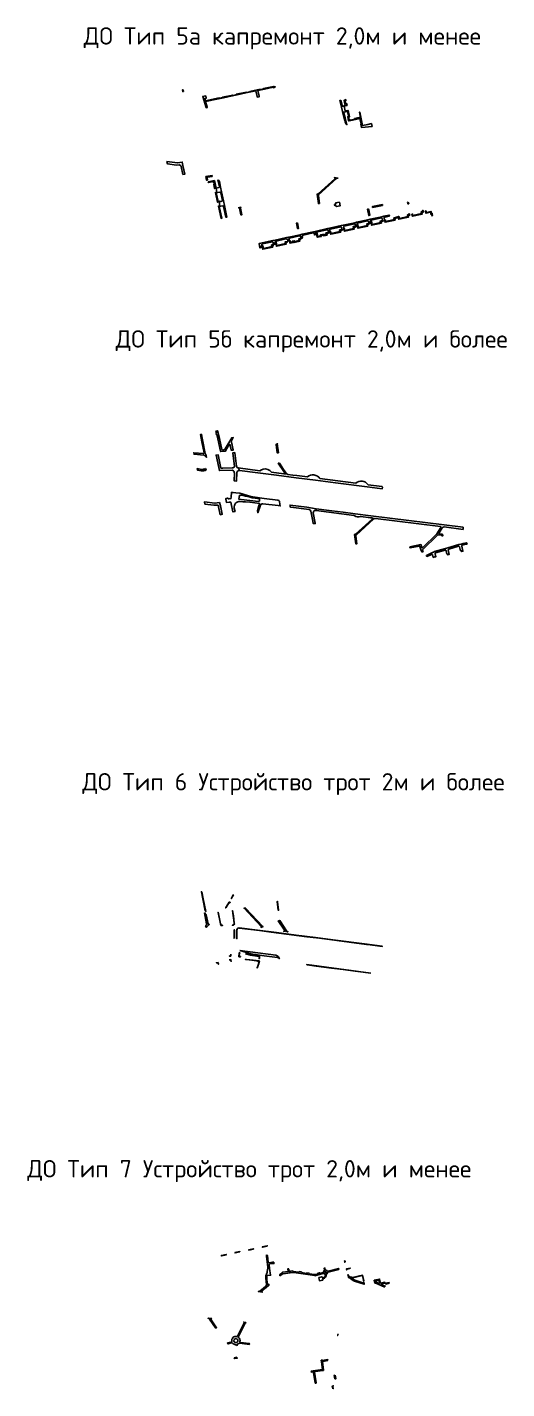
# Model space of a CAD drawing. Extents: x 8646 to 18206, y -17605 to -192.
# Drawn here: x 10533 to 11225, y -4199 to -2233 of the extents above; entities that cross this region are included whole.
import ezdxf

# ---------------------------------------------------------------- set-up
doc = ezdxf.new("R2010")
doc.units = 0
doc.layers.get('0').update_dxf_attribs({"linetype": 'CONTINUOUS'})
doc.layers.add('ОБЪЕМЫ', color=7, linetype='CONTINUOUS')
doc.styles.add('PDF_ISOCPEUR', font='isocpeur.ttf')

msp = doc.modelspace()

# ---------------------------------------------------------------- linework, layer by layer
at = {"color": 4}
for points in [[(10865.721, -2324.228), (10868.105, -2323.726), (10875.203, -2322.235), (10887.727, -2319.605), (10887.85, -2320.19), (10890.676, -2319.596), (10890.478, -2318.616), (10888.623, -2319.005), (10888.5, -2318.42), (10874.019, -2321.462), (10874.142, -2322.047), (10868.998, -2323.115), (10868.877, -2322.542), (10854.227, -2325.62), (10854.35, -2326.205), (10849.27, -2327.26), (10849.15, -2326.686), (10834.558, -2329.751), (10834.69, -2330.38), (10829.593, -2331.396), (10829.472, -2330.82), (10814.934, -2333.873), (10815.059, -2334.469), (10809.943, -2335.555), (10809.814, -2334.949), (10790.315, -2339.045), (10789.607, -2335.683), (10791.161, -2335.356), (10790.487, -2332.146, -0.00000113), (10786.285, -2332.713), (10790.966, -2348.658), (10791.118, -2349.178), (10792.592, -2348.872), (10792.462, -2348.43), (10790.025, -2340.128), (10809.043, -2336.133), (10816.118, -2334.646), (10828.699, -2332.004), (10835.743, -2330.524), (10848.377, -2327.87), (10855.411, -2326.393), (10863.063, -2324.785), (10864.897, -2332.811), (10865.127, -2333.817), (10867.765, -2333.257), (10867.548, -2332.299)], [(11030.622, -2376.031), (11029.722, -2371.982), (11024.367, -2373.172), (11016.823, -2374.85), (11012.767, -2355.412), (11012.596, -2355.448), (11014.113, -2362.623), (11005.497, -2364.543), (11005.751, -2365.682), (10999.089, -2367.149), (10998.964, -2366.579), (10997.462, -2366.888), (10996.607, -2362.723), (10998.057, -2362.426), (10995.99, -2352.958), (10991.894, -2353.763), (10990.47, -2347.122), (10994.497, -2346.144), (10993.799, -2342.925), (10992.257, -2343.261), (10991.409, -2339.352), (10992.946, -2339.019), (10992.58, -2337.341), (10991.593, -2337.511), (10991.755, -2338.254), (10990.22, -2338.587), (10991.837, -2346.047), (10988.526, -2346.877, -0.41421356), (10987.313, -2346.15), (10985.414, -2338.573), (10983.931, -2338.828), (10986.274, -2348.174), (10987.924, -2354.758), (10991.18, -2367.746, 0.05643816), (10992.364, -2370.908, 0.05643816), (10994.224, -2373.724), (10992.904, -2368.458), (10991.715, -2363.715), (10990.02, -2356.949), (10989.611, -2355.482), (10995.322, -2354.589), (10996.864, -2361.65), (10995.426, -2361.945), (10996.683, -2368.068), (10998.198, -2367.757), (10998.227, -2367.892), (11012.821, -2364.676), (11014.675, -2373.013), (11014.394, -2373.002), (11015.381, -2377.731)], [(10757.505, -2445.493), (10760.436, -2444.854), (10757.697, -2432.498), (10756.626, -2427.67), (10749.848, -2428.909), (10734.61, -2426.989), (10735.279, -2430.078), (10748.331, -2431.93), (10751.964, -2431.81, -0.36095984), (10754.992, -2434.159)], [(10799.877, -2448.335), (10799.692, -2447.149), (10790.815, -2448.53), (10791.803, -2453.917), (10792.978, -2453.671), (10792.403, -2450.537, -0.42217779), (10793.233, -2449.368)], [(10815.166, -2490.826, -0.41421356), (10816.353, -2491.594), (10819.74, -2507.37), (10821.202, -2507.033), (10817.61, -2490.301), (10816.184, -2483.66), (10813.344, -2470.428), (10811.969, -2464.023), (10810.197, -2455.77, 0.26794919), (10808.186, -2453.544), (10810.293, -2463.36, -0.41421356), (10809.525, -2464.548), (10805.44, -2465.425), (10806.653, -2470.955), (10804.533, -2471.421), (10807.564, -2485.529), (10809.866, -2485.063), (10810.961, -2490.684), (10808.799, -2491.188), (10812.706, -2508.98), (10813.683, -2508.766), (10809.993, -2491.937)], [(10981.768, -2450.784), (10976.278, -2450.095, -0.14249038), (10976.791, -2450.317), (10978.307, -2450.487), (10976.825, -2451.829), (10952.692, -2473.689), (10951.439, -2473.853), (10953.184, -2487.502), (10954.672, -2487.312), (10953.203, -2475.827, -0.24523457), (10953.524, -2474.959), (10979.381, -2451.538, -0.21860536), (10981.768, -2450.784)], [(10810.834, -2484.809), (10810.624, -2483.831), (10808.328, -2484.324), (10805.72, -2472.184), (10810.924, -2471.067, -0.41421356), (10812.112, -2471.835), (10814.508, -2482.997, -0.41421356), (10813.74, -2484.185)], [(10840.539, -2494.095, -0.41760555), (10841.309, -2492.898), (10837.884, -2493.622, -0.41082969), (10839.067, -2494.382), (10841.211, -2503.969), (10842.68, -2503.631)], [(10983.454, -2485.29), (10977.916, -2486.297), (10978.139, -2487.436, -0.41712757), (10977.34, -2488.611), (10976.367, -2488.792), (10976.655, -2490.264), (10977.648, -2490.08, -0.41130555), (10978.812, -2490.871), (10978.992, -2491.793), (10984.522, -2490.826)], [(11004.456, -2522.04), (11006.491, -2521.592), (11006.393, -2521.143), (11008.531, -2520.672), (11008.04, -2518.581), (11009.21, -2518.31), (11008.91, -2516.943, -0.41421356), (11009.673, -2515.752), (11024.089, -2512.592, -0.41507899), (11025.28, -2513.358), (11025.888, -2516.17), (11028.098, -2515.684), (11027.452, -2513.362), (11028.614, -2513.061), (11028.523, -2512.644, -0.41421356), (11029.285, -2511.453), (11044.013, -2508.225, -0.41421356), (11045.204, -2508.987), (11045.864, -2511.998), (11042.535, -2512.731), (11043.029, -2514.975), (11030.766, -2517.673), (11029.586, -2512.825), (11028.614, -2513.061), (11030.026, -2518.86), (11044.221, -2515.737), (11043.727, -2513.492), (11049.038, -2512.324), (11049.531, -2514.569), (11063.912, -2511.405), (11063.391, -2509.036), (11067.662, -2508.096), (11067.425, -2506.492), (11064.94, -2507.088), (11065.073, -2507.642), (11062.199, -2508.274), (11062.721, -2510.643), (11050.293, -2513.377), (11049.799, -2511.133), (11048.794, -2511.354), (11048.135, -2508.345, -0.41421356), (11048.897, -2507.154), (11055.692, -2505.665), (11055.201, -2504.237), (11047.599, -2505.903), (11044.669, -2506.545), (11027.987, -2510.202), (11024.747, -2510.912), (11008.375, -2514.501), (11005.73, -2515.08), (10988.978, -2518.752), (10986.048, -2519.394), (10969.43, -2523.037), (10966.475, -2523.684), (10950.557, -2527.174), (10946.225, -2528.123), (10929.943, -2531.692), (10926.648, -2532.414), (10910.321, -2535.993), (10906.95, -2536.732), (10890.69, -2540.296), (10887.343, -2541.029), (10867.444, -2545.391), (10868.672, -2551.458), (10871.167, -2550.909), (10870.686, -2548.722), (10871.788, -2548.446), (10871.485, -2547.065, -0.41421356), (10872.248, -2545.874), (10886.709, -2542.704, -0.41421356), (10887.9, -2543.467), (10888.592, -2546.622), (10890.708, -2546.156), (10890.399, -2543.62), (10891.374, -2543.417), (10891.225, -2542.738, -0.41421356), (10891.988, -2541.547), (10906.295, -2538.411, -0.39629315), (10907.471, -2539.114), (10908.564, -2538.846), (10909.358, -2541.685), (10911.43, -2541.229), (10910.82, -2538.443, -0.41421356), (10911.582, -2537.252), (10925.992, -2534.093, -0.41421356), (10927.183, -2534.856), (10927.883, -2538.047), (10929.997, -2537.591), (10929.378, -2534.721), (10930.551, -2534.468), (10930.478, -2534.134, -0.41421356), (10931.241, -2532.943), (10945.66, -2529.783, -0.41421356), (10946.851, -2530.545), (10947.323, -2532.697), (10949.345, -2532.252), (10948.76, -2529.206), (10949.936, -2528.968), (10951.431, -2536.15), (10957.429, -2534.83), (10957.168, -2533.642), (10960.668, -2532.988), (10960.905, -2534.066), (10965.81, -2532.987), (10965.31, -2530.712), (10970.513, -2529.52), (10971.024, -2531.84), (10985.437, -2528.669), (10984.921, -2526.326), (10990.231, -2525.158), (10990.746, -2527.501), (11004.969, -2524.372)], [(10970.728, -2524.288), (10985.392, -2521.074, -0.41421356), (10986.583, -2521.836), (10987.231, -2524.794), (10990.161, -2524.149), (10989.513, -2521.194, -0.41421356), (10990.276, -2520.003), (11005.048, -2516.765, -0.41421356), (11006.239, -2517.528), (11006.787, -2520.032), (11003.165, -2520.829), (11003.777, -2523.61), (10991.508, -2526.309), (10990.992, -2523.966), (10983.73, -2525.564), (10984.245, -2527.907), (10971.785, -2530.648), (10971.273, -2528.32), (10964.12, -2529.958), (10964.619, -2532.225), (10961.667, -2532.874), (10961.436, -2531.827), (10955.969, -2532.848), (10956.238, -2534.068), (10952.204, -2534.956), (10951.09, -2529.605, -0.41112637), (10951.855, -2528.425), (10965.844, -2525.358, -0.41421356), (10967.035, -2526.121), (10967.697, -2529.139), (10969.987, -2528.633), (10969.114, -2524.664)]]:
    msp.add_lwpolyline(points, format="xyb", close=True, dxfattribs=at)
for points in [[(10757.738, -2323.277), (10756.863, -2323.476), (10757.364, -2325.739), (10758.256, -2325.542), (10757.738, -2323.277)], [(10803.007, -2454.244), (10794.082, -2456.132), (10794.298, -2457.109), (10801.279, -2455.632), (10801.562, -2456.968), (10802.594, -2456.746), (10803.204, -2459.218), (10802.086, -2459.448), (10803.376, -2465.806), (10805.44, -2465.425), (10803.007, -2454.244)], [(11025.757, -2496.791), (11025.447, -2495.468), (11024.007, -2495.774), (11025.908, -2504.734), (11027.373, -2504.413), (11025.757, -2496.791)], [(11045.775, -2490.342), (11045.509, -2488.989), (11031.158, -2491.809), (11031.473, -2493.171), (11045.775, -2490.342)], [(11082.959, -2485.698), (11081.795, -2485.991), (11082.405, -2488.111), (11083.559, -2487.78)], [(10922.85, -2515.505), (10921.395, -2515.872), (10923.145, -2523.618), (10924.608, -2523.287), (10922.85, -2515.505)], [(11082.936, -2504.73), (11085.028, -2504.27), (11084.606, -2502.351), (11083.629, -2502.566), (11083.837, -2503.508), (11081.744, -2503.968), (11082.266, -2506.343), (11070.022, -2509.037), (11069.723, -2507.679), (11069.503, -2506.186), (11068.514, -2506.332), (11068.739, -2507.859), (11069.26, -2510.229), (11083.458, -2507.105), (11082.936, -2504.73)], [(11102.605, -2500.384), (11104.824, -2499.913), (11104.282, -2497.449), (11103.305, -2497.663), (11103.63, -2499.144), (11101.412, -2499.615), (11101.94, -2502.015), (11089.569, -2504.737), (11089.102, -2502.614), (11088.126, -2502.829), (11088.808, -2505.928), (11103.132, -2502.777), (11102.605, -2500.384)], [(11115.121, -2500.139), (11115.781, -2503.138), (11116.653, -2502.946), (11117.198, -2505.424), (11118.053, -2504.653), (11117.415, -2501.754), (11116.542, -2501.946), (11115.882, -2498.947), (11109.228, -2500.412), (11108.718, -2498.093), (11107.741, -2498.308), (11108.466, -2501.604), (11115.121, -2500.139)], [(11024.671, -2520.038), (11024.169, -2517.756), (11026.142, -2517.322), (11025.927, -2516.346), (11022.978, -2516.994), (11023.48, -2519.276), (11011.048, -2522.011), (11010.186, -2518.094), (11009.21, -2518.309), (11009.215, -2518.336), (11010.286, -2523.202), (11024.671, -2520.038)], [(10888.592, -2546.622), (10888.377, -2545.645), (10887.4, -2545.86), (10887.576, -2546.66), (10885.518, -2547.112), (10886.046, -2549.51), (10873.697, -2552.227), (10872.765, -2548.232), (10871.788, -2548.446), (10872.947, -2553.415), (10887.237, -2550.272), (10886.71, -2547.874), (10888.768, -2547.422), (10888.592, -2546.622)], [(10906.341, -2543.597), (10908.456, -2543.132), (10908.218, -2542.16), (10905.149, -2542.835), (10905.668, -2545.193), (10893.383, -2547.896), (10892.351, -2543.202), (10891.374, -2543.417), (10892.622, -2549.087), (10906.86, -2545.955), (10906.341, -2543.597)], [(10925.985, -2539.262), (10928.05, -2538.807), (10927.883, -2538.047), (10927.835, -2537.831), (10924.793, -2538.5), (10925.315, -2540.871), (10918.877, -2542.287), (10918.617, -2541.108), (10915.469, -2541.792), (10915.727, -2542.98), (10912.973, -2543.586), (10912.407, -2541.014), (10911.43, -2541.229), (10912.211, -2544.778), (10916.916, -2543.743), (10916.658, -2542.557), (10917.855, -2542.297), (10918.115, -2543.479), (10926.506, -2541.633), (10925.985, -2539.262)]]:
    msp.add_lwpolyline(points, close=True, dxfattribs=at)
at = {"color": 5}
for points in [[(10789.845, -2848.398), (10786.489, -2831.044), (10785.983, -2828.427), (10784.442, -2820.723), (10782.829, -2821.091), (10785.013, -2831.309), (10788.094, -2847.243, -0.49595152), (10787.032, -2848.429), (10773.235, -2847.326), (10773.678, -2849.368), (10787.98, -2850.512, -0.32509358), (10788.873, -2851.277), (10791.439, -2854.005), (10790.526, -2849.285), (10789.845, -2848.398)], [(10827.569, -2832.093, -0.14026411), (10827.635, -2830.444), (10827.65, -2829.982), (10827.741, -2829.757), (10830.369, -2825.27), (10828.1, -2825.576), (10818.637, -2841.652, -0.23212842), (10816.429, -2843.106), (10815.043, -2843.282, -0.38582007), (10813.942, -2842.512), (10810.347, -2826.754), (10807.758, -2815.405), (10805.32, -2815.961), (10806.025, -2819.051, 0.82689099), (10806.462, -2820.967), (10807.883, -2827.196), (10811.976, -2845.134), (10812.098, -2845.672), (10819.115, -2844.78), (10819.632, -2843.902), (10819.463, -2843.558), (10824.492, -2835.47), (10825.328, -2835.564), (10825.681, -2837.012), (10827.188, -2843.194), (10827.321, -2843.738), (10830.316, -2843.357), (10830.21, -2842.923)], [(10837.538, -2869.245, -0.34050522), (10834.948, -2866.657), (10832.453, -2847.461), (10832.39, -2846.976), (10829.423, -2847.428), (10829.477, -2847.843), (10830.831, -2855.273), (10831.98, -2867.095, -0.3653202), (10828.871, -2869.075), (10815.277, -2869.297, -0.0254894), (10814.97, -2869.305), (10812.452, -2869.346), (10808.376, -2850.177), (10805.451, -2850.549), (10809.362, -2868.437), (10810.333, -2872.878), (10828.655, -2872.579, -0.41518362), (10831.703, -2875.539), (10831.942, -2876.494), (10831.794, -2887.81), (10835.105, -2888.24), (10835.431, -2876, -0.37299729), (10838.614, -2872.856), (10838.616, -2872.951, -0.0391324), (10839.085, -2872.975)], [(10937.2, -2882.159), (10922.123, -2880.186), (10916.465, -2879.446), (10909.27, -2878.504), (10907.868, -2878.356), (10907.57, -2877.969), (10903.021, -2871.326), (10896.963, -2862.208), (10895.18, -2862.416), (10903.233, -2874.536), (10905.316, -2878.016), (10903.142, -2877.702), (10885.615, -2875.408, 0.3083713), (10873.52, -2870.829), (10870.277, -2872.16, 0.04179596), (10868.725, -2873.283), (10837.538, -2869.245), (10839.056, -2872.905), (10865.531, -2876.176), (10892.582, -2879.587), (10921.054, -2883.257), (10949.015, -2886.92), (10978.077, -2890.59), (11023.515, -2896.468), (11045.329, -2899.332), (11045.601, -2897.039, 0.41106436), (11044.736, -2895.929), (11024.859, -2893.36, 0.45728332), (11007.111, -2891.135), (10955.449, -2884.414, 0.43504034)], [(10790.404, -2870.073, -0.16060078), (10784.253, -2871.249), (10778.19, -2870.171), (10778.705, -2872.543), (10783.994, -2873.233, 0.15742629), (10791.245, -2871.893), (10790.404, -2870.073, -0.16060078)], [(10894.423, -2915.749), (10874.728, -2913.279), (10858.621, -2910.972), (10855.874, -2910.347), (10839.717, -2905.565), (10834.08, -2905.122), (10830.092, -2904.809), (10827.939, -2904.639, 0.01022978), (10827.612, -2904.62), (10827.058, -2910.706, -0.02704408), (10827.029, -2911.031), (10826.795, -2913.596), (10824.735, -2913.527, -0.07044194), (10823.897, -2913.601), (10822.93, -2913.55, 0.83464506), (10820.965, -2913.446), (10819.347, -2913.36, 0.02917023), (10819.488, -2914.283), (10820.404, -2918.908), (10824.343, -2918.77), (10826.857, -2918.68), (10827.384, -2921.14), (10829.861, -2932.709), (10832.791, -2932.069), (10831.756, -2927.231, -0.51163625), (10840.456, -2917.604), (10843.97, -2917.992), (10847.984, -2918.304), (10854.122, -2918.773), (10868.466, -2920.418), (10867.33, -2923.925), (10865.029, -2931.074), (10865.674, -2933.895), (10869.617, -2923.121, -0.34526925), (10872.764, -2921.171), (10895.031, -2923.629), (10898.059, -2923.986), (10897.737, -2922.128), (10897.521, -2920.882), (10897.061, -2918.222), (10896.884, -2917.351, 0.30505914)], [(10868.217, -2917.081), (10867.748, -2917.031, -0.28753513), (10866.791, -2917.493), (10841.712, -2914.725, -0.05964138), (10841.017, -2914.563), (10838.552, -2914.376), (10839.099, -2908.69), (10840.502, -2908.911, -0.21167416), (10842.913, -2908.597), (10847.917, -2910.078), (10853.233, -2910.915), (10857.523, -2912.198), (10859.103, -2912.539), (10868.217, -2913.693)], [(10950.039, -2928.195), (10936.345, -2925.881), (10912.247, -2922.695), (10912.654, -2924.82), (10912.842, -2925.8), (10913.529, -2925.891), (10939.812, -2929.366, -0.32546522), (10942.37, -2931.801), (10944.972, -2946.041), (10945.618, -2949.579), (10948.662, -2949.544), (10948.569, -2949.039), (10945.843, -2934.119, -0.50890418), (10949.188, -2930.606), (10949.708, -2930.674)], [(11098.647, -2981.907), (11085.497, -2984.49), (11085.513, -2984.383), (11085.474, -2984.391), (11085.158, -2983.028), (11101.032, -2979.909), (11102.281, -2983.784, 0.5590624), (11103.936, -2984.188), (11123.444, -2964.885, 0.05152288), (11123.966, -2964.25), (11129.907, -2955.276, 0.55630919), (11129.198, -2953.731), (11035.769, -2942.004, 0.21860536), (11033.381, -2942.757), (11007.524, -2966.178, 0.24523457), (11007.204, -2967.046), (11008.672, -2978.531), (11007.184, -2978.721), (11005.439, -2965.073), (11006.692, -2964.908), (11030.825, -2943.048), (11032.307, -2941.706), (11030.791, -2941.536, 0.14249038), (11030.279, -2941.315), (11028.397, -2941.079), (11014.413, -2939.23, -0.26548536), (11004.755, -2937.953), (10949.708, -2930.674), (10950.036, -2928.195), (10972.33, -2930.997), (10988.888, -2933.097), (11006.149, -2935.277), (11028.781, -2938.103), (11162.067, -2954.834), (11161.918, -2957.839), (11134.858, -2954.442, 0.28509169), (11131.983, -2955.763), (11127.299, -2962.839, 0.55889019), (11128.016, -2964.384), (11131.811, -2964.83, -0.32883534), (11132.678, -2965.641), (11132.924, -2966.974), (11131.464, -2967.323), (11131.404, -2967.002, 0.32883534), (11130.537, -2966.191), (11126.038, -2965.662, 0.20369151), (11125.201, -2965.93, -0.02144993), (11124.851, -2966.307), (11103.904, -2987.033, 0.28282229), (11103.656, -2988.051), (11104.242, -2989.869), (11103.207, -2990.252, -0.20823382), (11102.41, -2990.207), (11102.445, -2990.321, -0.13696757), (11101.893, -2989.569), (11101.216, -2987.003), (11099.792, -2982.581, 0.38016998), (11098.647, -2981.907)], [(11141.369, -2986.406), (11155.601, -2982.318, -0.42307794), (11156.846, -2983.032), (11158.282, -2988.668), (11159.454, -2988.411), (11159.794, -2989.956), (11161.72, -2989.532), (11159.971, -2982.051, -0.39962633), (11160.669, -2980.862), (11164.665, -2979.715), (11167.681, -2979.161), (11167.157, -2977.224), (11162.203, -2978.133), (11159.102, -2979.024), (11155.954, -2979.928), (11139.802, -2984.567), (11136.651, -2985.472), (11120.738, -2990.043), (11120.201, -2990.197), (11116.696, -2991.873), (11109.201, -2995.456), (11109.692, -2996.884), (11116.724, -2994.005, -0.45988969), (11118.075, -2994.698), (11118.94, -2998.307), (11121.426, -2997.712), (11122.514, -2997.551), (11121.654, -2993.013, -0.38737281), (11122.361, -2991.866), (11136.303, -2987.861, -0.43521285), (11137.558, -2988.615), (11138.606, -2993.571), (11139.68, -2993.334), (11139.943, -2994.528), (11142.126, -2994.048), (11140.669, -2987.587, -0.39733895), (11141.369, -2986.406)]]:
    msp.add_lwpolyline(points, format="xyb", close=True, dxfattribs=at)
for points in [[(10893.857, -2834.525), (10894.201, -2834.452), (10894.183, -2834.291), (10892.217, -2834.7), (10892.34, -2835.789), (10893.675, -2847.532), (10895.345, -2847.332)], [(10810.626, -2918.889), (10803.849, -2920.129), (10788.61, -2918.209), (10789.28, -2921.298), (10802.332, -2923.149), (10805.964, -2923.029), (10808.483, -2922.946), (10808.992, -2925.378), (10811.505, -2936.713), (10814.436, -2936.073), (10811.697, -2923.718), (10810.626, -2918.889)]]:
    msp.add_lwpolyline(points, close=True, dxfattribs=at)
at = {"color": 214}
for points in [[(10784.696, -3481.036), (10784.359, -3481.113), (10785.9, -3488.816), (10786.406, -3491.434), (10789.762, -3508.788), (10790.443, -3509.675), (10786.897, -3491.339), (10784.696, -3481.036)], [(10894.203, -3495.587), (10894.118, -3494.842), (10893.773, -3494.914), (10895.262, -3507.721), (10895.577, -3507.684)], [(10920.971, -3543.647), (10892.499, -3539.977), (10865.448, -3536.566), (10839.002, -3533.298), (10839.002, -3533.364), (10868.198, -3537.145), (10885.086, -3539.269), (10936.675, -3546.021), (10954.925, -3548.276), (11022.691, -3557.016), (11024.334, -3557.222), (11045.222, -3559.922), (11045.246, -3559.722), (11023.432, -3556.858), (10977.994, -3550.98), (10948.932, -3547.31), (10920.971, -3543.647)], [(10864.955, -3591.435), (10867.247, -3584.315), (10867.093, -3584.281), (10866.98, -3584.67), (10864.772, -3590.702)], [(11028.698, -3598.493), (11006.066, -3595.667), (10988.805, -3593.487), (10972.247, -3591.387), (10949.988, -3588.589), (10937.186, -3586.412), (10936.265, -3586.271)]]:
    msp.add_lwpolyline(points, close=True, dxfattribs=at)
for points in [[(10825.598, -3497.402), (10825.245, -3495.954), (10824.409, -3495.86), (10819.379, -3503.948), (10819.549, -3504.292), (10823.764, -3497.131, -0.67326312)], [(10830.538, -3485.626), (10830.285, -3485.66), (10827.658, -3490.147), (10827.567, -3490.372), (10827.551, -3490.833, -0.05350255), (10827.815, -3490.25), (10830.538, -3485.626)], [(10795.117, -3528.754), (10795.629, -3528.064, -0.61846497), (10793.906, -3527.583), (10791.356, -3514.395), (10788.791, -3511.668), (10791.808, -3527.271, -0.3243002), (10790.321, -3530.463), (10791.162, -3532.282, 0.08325142), (10795.117, -3528.754)], [(10812.023, -3527.331), (10808.472, -3511.093), (10808.356, -3510.56), (10808.293, -3510.567), (10812.369, -3529.736), (10814.887, -3529.694, -0.3448523)], [(10830.748, -3515.663), (10829.402, -3508.3), (10829.394, -3508.231), (10831.713, -3526.075, -0.00834451), (10831.725, -3526.175)], [(10848.243, -3504.982), (10847.639, -3504.332), (10845.646, -3504.746, -0.26236387), (10846.114, -3504.895), (10870.41, -3531.012, -0.47606702), (10870.194, -3532.55), (10873.437, -3531.218, 0.00153993), (10873.368, -3531.235, -0.27244109), (10872.396, -3530.945)], [(10831.897, -3527.485), (10831.725, -3526.175, -0.43800881), (10828.788, -3529.464, 0.3653202), (10831.897, -3527.485)], [(10831.859, -3536.884), (10831.62, -3535.929, -0.00652129), (10831.62, -3536.007), (10831.461, -3548.167), (10831.711, -3548.2), (10831.859, -3536.884)], [(10835.617, -3536.3, -0.4023245), (10838.533, -3533.341), (10838.531, -3533.246, 0.37299729), (10835.348, -3536.39), (10835.022, -3548.63), (10835.455, -3548.686), (10835.617, -3536.3, -0.4023245)], [(10903.15, -3534.925), (10895.096, -3522.806), (10904.027, -3536.555, -0.63990065), (10903.059, -3538.092), (10905.233, -3538.406), (10903.15, -3534.925)], [(10907.06, -3537.553), (10897.313, -3522.547), (10896.88, -3522.598), (10902.938, -3531.716), (10907.487, -3538.359), (10907.785, -3538.745), (10909.187, -3538.894, -0.21958608), (10907.06, -3537.553)], [(10826.975, -3571.093), (10826.712, -3573.986), (10824.651, -3573.917, 0.33830861)], [(10840.419, -3569.3), (10839.016, -3569.079), (10838.468, -3574.765), (10840.934, -3574.952, -0.33645343), (10838.966, -3571.906), (10838.987, -3571.636, -0.24167566)], [(10839.634, -3565.955), (10855.791, -3570.737), (10858.538, -3571.361), (10874.645, -3573.669), (10894.34, -3576.139, -0.30419618), (10896.798, -3577.732, 0.3298734), (10891.659, -3572.773), (10839.634, -3565.955)], [(10847.834, -3570.468), (10853.15, -3571.304), (10857.44, -3572.588), (10859.02, -3572.929), (10868.134, -3574.083), (10868.134, -3577.471), (10867.665, -3577.421, 0.1131966), (10867.812, -3576.999), (10867.984, -3575.439, 0.40395268), (10867.128, -3574.345), (10855.366, -3572.697)], [(10808.4, -3583.336), (10805.881, -3583.419, -0.36095984), (10808.909, -3585.768), (10808.4, -3583.336)], [(10824.498, -3579.151), (10826.774, -3579.069), (10827.3, -3581.529, 0.33869688)], [(10868.383, -3580.807), (10854.039, -3579.163), (10847.901, -3578.693), (10847.899, -3578.696), (10849.335, -3578.983), (10864.492, -3580.656, -0.44561022), (10867.093, -3584.281), (10867.247, -3584.315), (10868.383, -3580.807)]]:
    msp.add_lwpolyline(points, format="xyb", close=True, dxfattribs=at)
at = {"color": 2}
for points in [[(10820.297, -4005.179), (10820.172, -4004.586), (10813.098, -4006.072), (10813.227, -4006.681), (10820.297, -4005.179)], [(10839.931, -4001.103), (10839.797, -4000.464), (10832.753, -4001.943), (10832.872, -4002.509), (10839.931, -4001.103)], [(10859.589, -3996.919), (10859.465, -3996.332), (10852.431, -3997.81), (10852.551, -3998.381), (10859.589, -3996.919)], [(10879.381, -3992.762), (10879.257, -3992.175), (10872.159, -3993.666), (10872.279, -3994.236), (10879.381, -3992.762)], [(11016.813, -4035.102), (11018.187, -4041.688), (11018.449, -4042.942), (11018.73, -4042.953), (11016.875, -4034.615), (11002.282, -4037.832), (11002.38, -4038.28), (11016.813, -4035.102)]]:
    msp.add_lwpolyline(points, close=True, dxfattribs=at)
for points in [[(10882.817, -4024.777), (10882.163, -4019.519, -0.41429051), (10883.033, -4018.403), (10887.079, -4017.901), (10889.154, -4017.644), (10889.029, -4016.65, 0.41364688), (10887.914, -4015.783), (10886.833, -4015.917), (10881.793, -4016.541, -0.41413662), (10880.678, -4015.672), (10879.552, -4006.607), (10879.439, -4005.694), (10877.966, -4006.005), (10878.1, -4007.082), (10880.064, -4022.901, -0.07279212), (10880.027, -4024.639), (10879.254, -4029.222, -0.03238844), (10878.659, -4031.741), (10877.492, -4035.558, 0.0971609), (10877.176, -4038.622), (10878.065, -4048.378, -0.25173624), (10876.952, -4050.992), (10876.748, -4051.155), (10868.579, -4057.696, -0.18053525), (10866.381, -4058.162), (10872.329, -4058.929, -0.70981647), (10871.682, -4057.134), (10877.686, -4052.326), (10881.65, -4049.152), (10881.486, -4047.361), (10881.067, -4047.697, -0.59778069), (10879.446, -4047.007), (10878.67, -4038.486, -0.0971609), (10878.927, -4035.996), (10879.016, -4035.704, -0.30788758), (10879.893, -4034.999), (10884.045, -4034.669)], [(10982.512, -4026.566, 0.40444179), (10982.879, -4025.975), (10982.773, -4025.487, 0.42405333), (10982.162, -4025.108), (10967.065, -4028.918, -0.30623775), (10966.012, -4028.537, 0.20724377), (10963.958, -4027.326, -0.31416992), (10963.108, -4026.56), (10962.583, -4024.31), (10962.583, -4024.31), (10961.41, -4024.565), (10961.982, -4027.017, -0.28198933), (10961.653, -4028.009, 0.18690808), (10960.612, -4029.91, -0.30038685), (10959.89, -4030.742), (10955.524, -4031.962, -0.41421356), (10954.908, -4031.615), (10954.774, -4031.133), (10951.884, -4031.94), (10952.019, -4032.422, -0.41421356), (10951.672, -4033.038), (10949.383, -4033.677, -0.10558546), (10948.132, -4033.754), (10939.865, -4032.518, -0.41421356), (10939.444, -4031.95), (10939.518, -4031.455), (10936.551, -4031.012), (10936.477, -4031.506, -0.41421356), (10935.909, -4031.927), (10928.986, -4030.891, -0.41421356), (10928.565, -4030.323), (10928.639, -4029.829), (10925.672, -4029.385), (10925.598, -4029.879, -0.41421356), (10925.03, -4030.3), (10916.854, -4029.077), (10916.84, -4029.079, -0.41421356), (10916.276, -4028.653), (10916.208, -4028.157), (10913.236, -4028.569), (10913.305, -4029.064, -0.41421356), (10912.878, -4029.628), (10911.867, -4029.768, -0.41843714), (10910.737, -4028.901), (10910.343, -4025.723, 0.41421356), (10909.785, -4025.288), (10909.091, -4025.374), (10909.498, -4028.661, -0.41595352), (10909.06, -4029.219), (10909.558, -4029.16), (10901.417, -4030.12, -0.29955717), (10901.013, -4031.164), (10900.227, -4031.718), (10897.571, -4033.591), (10897.688, -4035.344), (10900.794, -4033.154, -0.1196688), (10902.11, -4032.635), (10915.99, -4030.711, -0.07165128), (10917.7, -4030.721), (10948.227, -4035.285, 0.10558546), (10949.478, -4035.208), (10958.259, -4032.755), (10960.455, -4032.142, -0.27238526), (10961.436, -4032.402, 0.13887039), (10962.865, -4033.212, -0.37532385), (10963.63, -4034.331, -0.33490262), (10959.388, -4038.549, -0.39082964), (10958.832, -4038.161), (10958.646, -4037.317, 0.41421356), (10958.051, -4036.936), (10954.144, -4037.795, 0.41421356), (10953.763, -4038.391), (10954.623, -4042.297, 0.41421356), (10955.218, -4042.678), (10959.125, -4041.819, 0.41421356), (10959.506, -4041.223), (10959.308, -4040.323, -0.41421356), (10959.689, -4039.727, 0.36928527), (10964.88, -4033.587, -0.24659383), (10965.306, -4032.761, 0.17202782), (10966.471, -4031.128, -0.26729488), (10967.187, -4030.434)], [(10990.83, -4013.945), (10991.315, -4015.881, 0.93617746), (10990.83, -4013.945)], [(10999.377, -4024.528), (10993.666, -4025.422), (10994.074, -4026.888, -0.41421356), (10994.801, -4025.675), (10999.377, -4024.528)], [(11005.931, -4041.807, -0.08666029), (11004.1, -4040.853), (11003, -4040.01, -0.17742373), (11002.631, -4039.43), (11002.252, -4037.697), (11000.737, -4038.008), (11000.534, -4037.017, -0.69394866), (10999.74, -4037.515), (10996.856, -4035.307, -0.16954216), (10995.77, -4033.654), (10996.959, -4038.397, -0.71011099), (10997.748, -4037.878), (11003.188, -4042.044, 0.08666029), (11005.476, -4043.236), (11019.434, -4047.671), (11019.435, -4047.671), (11018.734, -4044.31, -0.57395262), (11017.453, -4045.468)], [(11044.578, -4047.196), (11048.986, -4046.288), (11048.664, -4044.823), (11042.786, -4046.034), (11041.532, -4040.197), (11033.776, -4041.921), (11034.676, -4045.971), (11034.723, -4045.966), (11035.288, -4045.902, -0.14280319), (11035.852, -4045.976), (11047.955, -4051.318), (11048.639, -4051.62, 0.10996672), (11049.613, -4050.411), (11049.187, -4050.223), (11044.477, -4048.143, -0.73014872), (11044.578, -4047.196)], [(11040.518, -4046.396), (11035.226, -4044.06, -0.72420757), (11035.319, -4043.115), (11040.383, -4041.989), (11041.209, -4045.834, -0.61241525), (11040.518, -4046.396)], [(11055.387, -4046.23), (11055.178, -4045.252), (11050.333, -4046.346), (11050.547, -4047.267), (11050.425, -4047.295, -0.00232224), (11050.425, -4047.351), (11055.387, -4046.23)], [(10800.645, -4103.492), (10797.791, -4097.808), (10797.574, -4097.548), (10798.039, -4097.024), (10794.025, -4096.712, -0.22381221), (10796.205, -4098.05), (10804.502, -4110.711), (10806.124, -4110.449), (10800.645, -4103.492)], [(10799.472, -4097.313), (10798.037, -4097.026), (10797.574, -4097.548), (10797.791, -4097.808), (10800.645, -4103.492), (10806.124, -4110.449), (10798.526, -4098.855, -0.63423765), (10799.472, -4097.313)], [(10828.105, -4129.929, -0.51847764), (10835.146, -4123.102, 0.33222202), (10836.221, -4122.576), (10845.865, -4103.799, 0.52549163), (10845.085, -4102.349), (10848.113, -4102.706), (10848.301, -4103.733, 0.54387236), (10847.698, -4103.514), (10837.611, -4123.152, 0.35174559), (10837.862, -4124.379, -0.28247494), (10839.884, -4130.323, 0.44237429), (10840.732, -4131.536), (10853.384, -4133.158), (10853.652, -4134.705), (10839.21, -4132.853, 0.23766783), (10838.361, -4133.152, -0.09093991), (10836.605, -4134.418, 0.33862746), (10836.05, -4135.499), (10836.103, -4135.795), (10834.919, -4135.94, 0.39298612), (10833.937, -4134.997, -0.22475381), (10829.332, -4132.726, 0.28856181), (10828.326, -4132.372), (10824.471, -4133.249), (10822.803, -4133.628, -0.42408729), (10822.201, -4133.235), (10822.106, -4132.744, -0.40438377), (10822.487, -4132.162), (10824.161, -4131.781), (10827.339, -4131.059, 0.39449376)], [(10833.985, -4131.997, -0.22476078), (10831.682, -4130.862, -0.69448731), (10834.589, -4126.05, -0.91803997)], [(10982.361, -4120.426), (10980.846, -4120.256, -0.45697708), (10980.88, -4121.768), (10982.361, -4120.426)], [(10835.468, -4153.012), (10831.72, -4153.776), (10831.975, -4154.948), (10835.276, -4154.276, -0.40395004), (10835.862, -4154.649)], [(10960.607, -4171.22), (10959.112, -4160.211, -0.40114402), (10959.924, -4159.093), (10957.508, -4159.532), (10957.555, -4159.898), (10959.053, -4170.923), (10945.811, -4172.63), (10949.831, -4172.256), (10949.959, -4173.294), (10948.51, -4173.456, 0.42651945), (10947.632, -4174.602), (10947.684, -4174.934, -0.42145343), (10948.544, -4173.79), (10959.744, -4172.346, 0.41619889), (10960.607, -4171.22)], [(10966.648, -4157.871), (10966.324, -4156.405), (10959.312, -4157.68, -0.42971548), (10958.726, -4157.251), (10957.238, -4157.441), (10957.506, -4159.532), (10966.648, -4157.871)], [(10945.811, -4172.63), (10942.835, -4173.014), (10943.064, -4174.504), (10945.07, -4174.241, -0.40775363), (10946.188, -4175.08), (10945.811, -4172.63)], [(10947.632, -4174.602, -0.42651945), (10948.51, -4173.456), (10949.959, -4173.294), (10949.831, -4172.256), (10945.811, -4172.63), (10948.521, -4190.218, 0.43238535), (10949.121, -4190.63), (10949.611, -4190.524, 0.3962723), (10949.998, -4189.959), (10947.632, -4174.602, -0.42651945)], [(10977.523, -4179.065), (10976.048, -4179.339), (10977.082, -4184.029, 0.41342751), (10977.677, -4184.41), (10978.166, -4184.303, 0.41500006), (10978.547, -4183.707), (10977.523, -4179.065)], [(10974.041, -4198.573), (10973.168, -4194.604), (10974.783, -4194.227, 0.41421356), (10974.02, -4195.418), (10974.675, -4198.409)]]:
    msp.add_lwpolyline(points, format="xyb", close=True, dxfattribs=at)
msp.add_circle((10963.586, -4030.303), 1, dxfattribs=at)

# ---------------------------------------------------------------- texts
at = {"layer": 'ОБЪЕМЫ', "color": 4, "linetype": 'CONTINUOUS', "insert": (10614.427, -2248.922), "char_height": 25, "attachment_point": 4, "style": 'PDF_ISOCPEUR'}
msp.add_mtext('ДО Тип 5а капремонт 2,0м и менее', dxfattribs=at)
at = {"layer": 'ОБЪЕМЫ', "color": 5, "linetype": 'CONTINUOUS', "insert": (10660.548, -2686.34), "char_height": 25, "attachment_point": 4, "style": 'PDF_ISOCPEUR'}
msp.add_mtext('ДО Тип 5б капремонт 2,0м и более ', dxfattribs=at)
at = {"layer": 'ОБЪЕМЫ', "color": 214, "linetype": 'CONTINUOUS', "insert": (10612.383, -3325.666), "char_height": 25, "attachment_point": 4, "style": 'PDF_ISOCPEUR'}
msp.add_mtext('ДО Тип 6 Устройство трот 2м и более ', dxfattribs=at)
at = {"layer": 'ОБЪЕМЫ', "color": 2, "linetype": 'CONTINUOUS', "insert": (10532.886, -3884.349), "char_height": 25, "attachment_point": 4, "style": 'PDF_ISOCPEUR'}
msp.add_mtext('ДО Тип 7 Устройство трот 2,0м и менее', dxfattribs=at)

doc.saveas('drawing.dxf')
